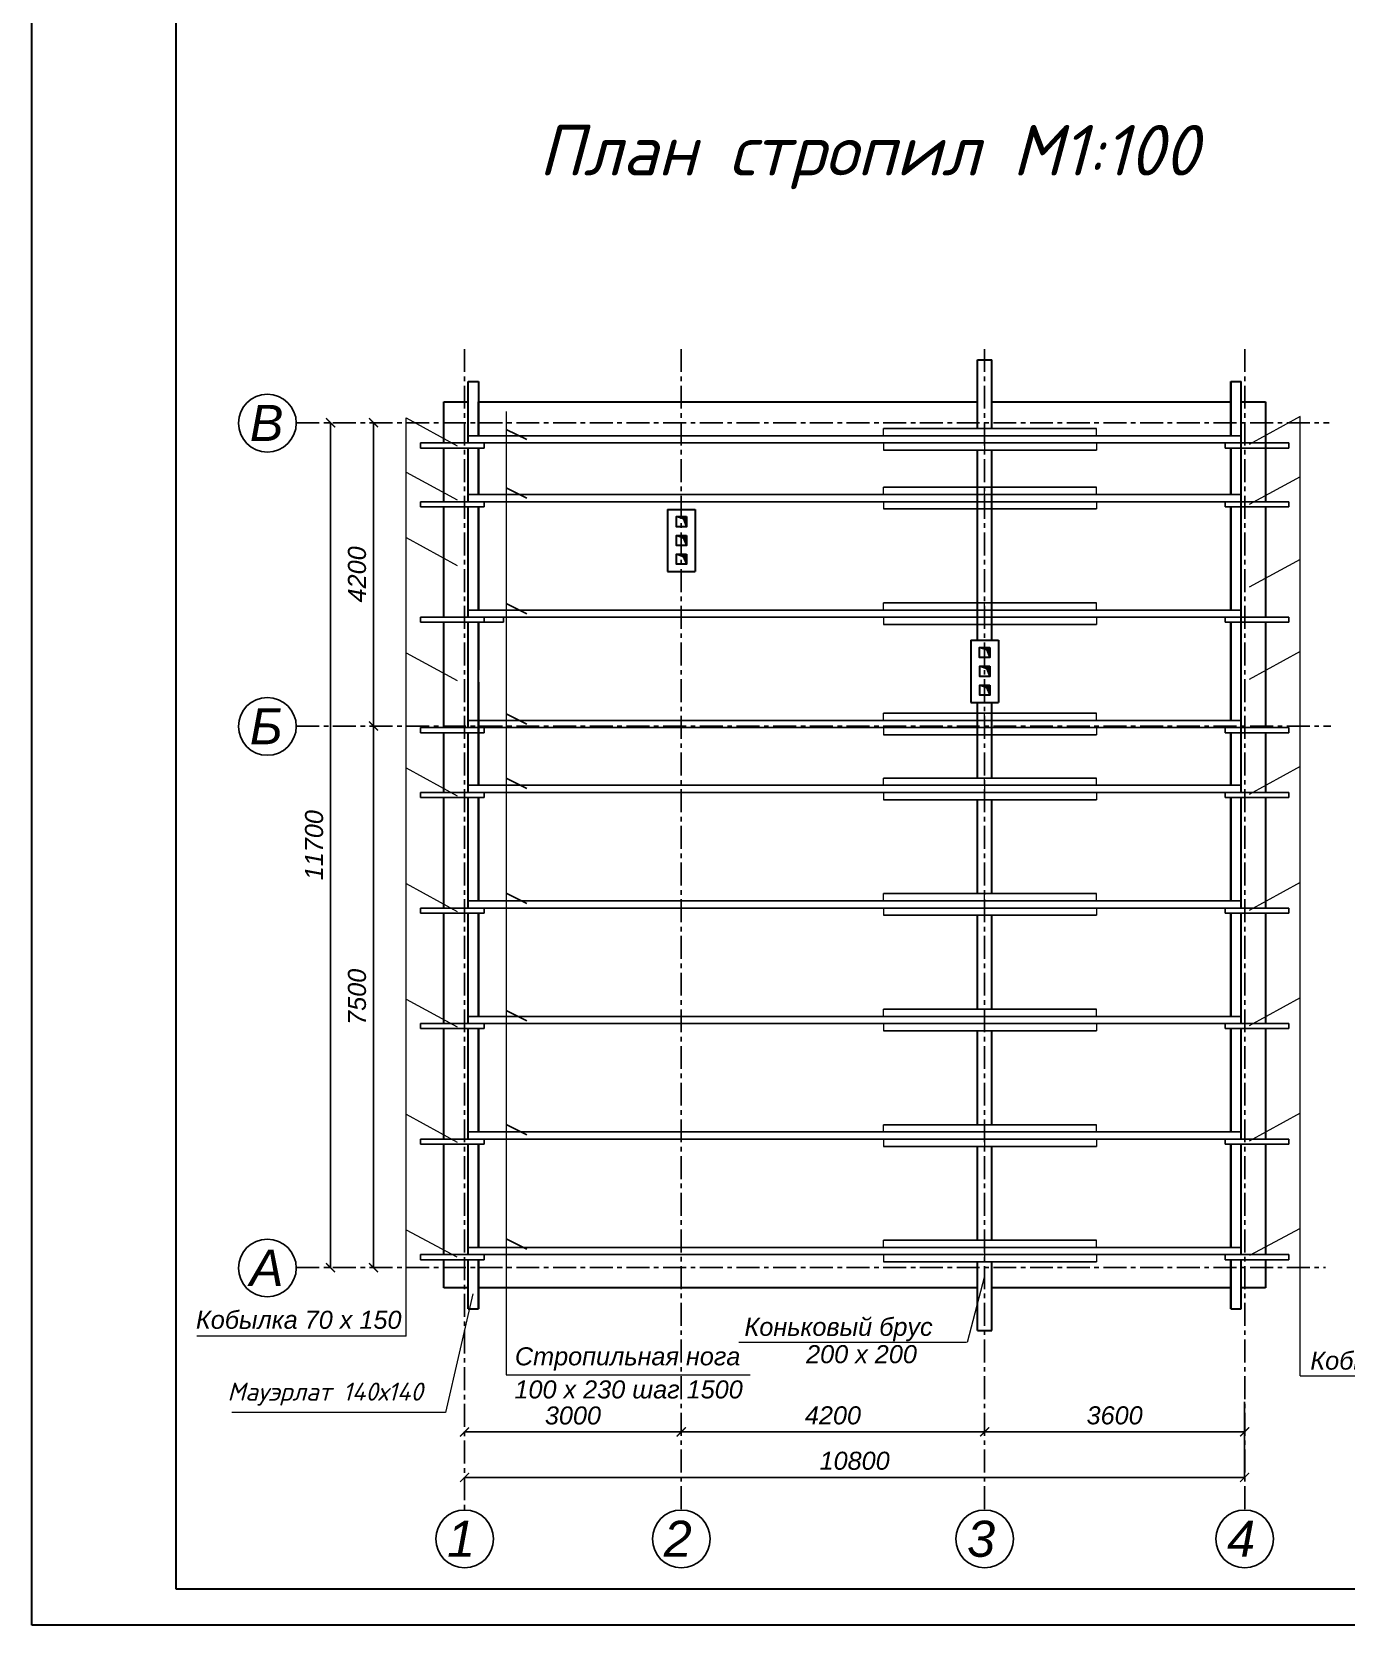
# Model space of a CAD drawing. Header units: millimetres. Extents: x 84778 to 227326, y -44398 to 146312.
# Drawn here: x 143226 to 161423, y -44398 to -22334 of the extents above; entities that cross this region are included whole.
import ezdxf

# ---------------------------------------------------------------- set-up
doc = ezdxf.new("R2010")
doc.units = ezdxf.units.MM
doc.header["$LTSCALE"] = 10
doc.linetypes.add('CENTER', pattern=[50.8, 31.75, -6.35, 6.35, -6.35])
for name, color, linetype in [('Осевая', 7, 'CENTER'), ('Размерная', 7, 'Continuous'), ('Текст', 7, 'Continuous')]:
    doc.layers.add(name, color=color, linetype=linetype)
for name, color, linetype, lineweight in [('Основная', 7, 'Continuous', 30), ('основной', 7, 'Continuous', 30), ('Тонкая', 7, 'Continuous', 25)]:
    doc.layers.add(name, color=color, linetype=linetype, lineweight=lineweight)
doc.styles.add('Isocpeur', font='isocpeui.ttf')
doc.styles.add('STIL 888', font='ARIALI.TTF')
doc.dimstyles.new('ISO-25$0', dxfattribs={"dimtxt": 250, "dimasz": 125, "dimexe": 1.25, "dimexo": 0.625, "dimgap": 100, "dimtad": 1, "dimdec": 0, "dimtxsty": 'STIL 888', "dimblk": 'ARCHTICK', "dimcen": 2.5, "dimadec": 0, "dimazin": 0, "dimtfac": 1, "dimtdec": 0, "dimtmove": 0, "dimatfit": 3, "dimfxl": 0, "dimarcsym": 0})

# ---------------------------------------------------------------- blocks, each defined once
blk = doc.blocks.new('_ArchTick')
at = {"color": 0, "linetype": 'ByBlock', "const_width": 0.15}
blk.add_lwpolyline([(-0.5, -0.5), (0.5, 0.5)], dxfattribs=at)
blk = doc.blocks.new('*D83')
at = {"layer": 'Defpoints', "color": 0, "linetype": 'Continuous', "ltscale": 1000}
for p in [(147957, -27747), (148020, -27747), (147957, -31947)]:
    blk.add_point(p, dxfattribs=at)
at = {"layer": 'Размерная', "color": 0, "linetype": 'Continuous', "lineweight": -2, "ltscale": 1000}
for p, q in [((148019, -27747), (147955, -27747)), ((147957, -31947), (147957, -27747)), ((147956, -31947), (147955, -31947))]:
    blk.add_line(p, q, dxfattribs=at)
at = {"layer": 'Размерная', "color": 0, "linetype": 'Continuous', "lineweight": -2, "ltscale": 1000, "xscale": 125, "yscale": 125, "zscale": 125}
for p, rotation in [((147957, -27747), 90), ((147957, -31947), 270)]:
    blk.add_blockref('_ArchTick', p, dxfattribs=dict(at, rotation=rotation))
at = {"layer": 'Размерная', "color": 0, "linetype": 'Continuous', "ltscale": 1000, "insert": (147729, -29847), "char_height": 250, "attachment_point": 5, "rotation": 90, "style": 'STIL 888'}
blk.add_mtext('4200', dxfattribs=at)
blk = doc.blocks.new('*D82')
at = {"layer": 'Defpoints', "color": 0, "linetype": 'Continuous', "ltscale": 1000}
for p in [(147957, -31947), (147957, -31947), (147957, -39447)]:
    blk.add_point(p, dxfattribs=at)
at = {"layer": 'Размерная', "color": 0, "linetype": 'Continuous', "lineweight": -2, "ltscale": 1000}
for p, q in [((147956, -31947), (147955, -31947)), ((147957, -39447), (147957, -31947)), ((147956, -39447), (147955, -39447))]:
    blk.add_line(p, q, dxfattribs=at)
at = {"layer": 'Размерная', "color": 0, "linetype": 'Continuous', "lineweight": -2, "ltscale": 1000, "xscale": 125, "yscale": 125, "zscale": 125}
for p, rotation in [((147957, -31947), 90), ((147957, -39447), 270)]:
    blk.add_blockref('_ArchTick', p, dxfattribs=dict(at, rotation=rotation))
at = {"layer": 'Размерная', "color": 0, "linetype": 'Continuous', "ltscale": 1000, "insert": (147729, -35697), "char_height": 250, "attachment_point": 5, "rotation": 90, "style": 'STIL 888'}
blk.add_mtext('7500', dxfattribs=at)
blk = doc.blocks.new('*D81')
at = {"layer": 'Defpoints', "color": 0, "linetype": 'Continuous', "ltscale": 1000}
for p in [(147318, -27747), (147362, -27747), (147318, -39447)]:
    blk.add_point(p, dxfattribs=at)
at = {"layer": 'Размерная', "color": 0, "linetype": 'Continuous', "lineweight": -2, "ltscale": 1000}
for p, q in [((147318, -27747), (147363, -27747)), ((147362, -39447), (147362, -27747)), ((147318, -39447), (147363, -39447))]:
    blk.add_line(p, q, dxfattribs=at)
at = {"layer": 'Размерная', "color": 0, "linetype": 'Continuous', "lineweight": -2, "ltscale": 1000, "xscale": 125, "yscale": 125, "zscale": 125}
for p, rotation in [((147362, -27747), 90), ((147362, -39447), 270)]:
    blk.add_blockref('_ArchTick', p, dxfattribs=dict(at, rotation=rotation))
at = {"layer": 'Размерная', "color": 0, "linetype": 'Continuous', "ltscale": 1000, "insert": (147135, -33597), "char_height": 250, "attachment_point": 5, "rotation": 90, "style": 'STIL 888'}
blk.add_mtext('11700', dxfattribs=at)
blk = doc.blocks.new('*D86')
at = {"layer": 'Defpoints', "color": 0, "linetype": 'Continuous', "ltscale": 1000}
for p in [(156418, -41722), (160018, -41722), (160018, -41722)]:
    blk.add_point(p, dxfattribs=at)
at = {"layer": 'Размерная', "color": 0, "linetype": 'Continuous', "lineweight": -2, "ltscale": 1000}
for p, q in [((156418, -41721), (156418, -41721)), ((156418, -41722), (160018, -41722)), ((160018, -41721), (160018, -41721))]:
    blk.add_line(p, q, dxfattribs=at)
at = {"layer": 'Размерная', "color": 0, "linetype": 'Continuous', "lineweight": -2, "ltscale": 1000, "xscale": 125, "yscale": 125, "zscale": 125, "rotation": 180}
blk.add_blockref('_ArchTick', (156418, -41722), dxfattribs=at)
at = {"layer": 'Размерная', "color": 0, "linetype": 'Continuous', "lineweight": -2, "ltscale": 1000, "xscale": 125, "yscale": 125, "zscale": 125}
blk.add_blockref('_ArchTick', (160018, -41722), dxfattribs=at)
at = {"layer": 'Размерная', "color": 0, "linetype": 'Continuous', "ltscale": 1000, "insert": (158218, -41494), "char_height": 250, "attachment_point": 5, "style": 'STIL 888'}
blk.add_mtext('3600', dxfattribs=at)
blk = doc.blocks.new('*D85')
at = {"layer": 'Defpoints', "color": 0, "linetype": 'Continuous', "ltscale": 1000}
for p in [(160018, -41303), (149218, -42351), (160018, -42351)]:
    blk.add_point(p, dxfattribs=at)
at = {"layer": 'Размерная', "color": 0, "linetype": 'Continuous', "lineweight": -2, "ltscale": 1000}
for p, q in [((160018, -41304), (160018, -42352)), ((149218, -42350), (149218, -42350)), ((149218, -42351), (160018, -42351))]:
    blk.add_line(p, q, dxfattribs=at)
at = {"layer": 'Размерная', "color": 0, "linetype": 'Continuous', "lineweight": -2, "ltscale": 1000, "xscale": 125, "yscale": 125, "zscale": 125, "rotation": 180}
blk.add_blockref('_ArchTick', (149218, -42351), dxfattribs=at)
at = {"layer": 'Размерная', "color": 0, "linetype": 'Continuous', "lineweight": -2, "ltscale": 1000, "xscale": 125, "yscale": 125, "zscale": 125}
blk.add_blockref('_ArchTick', (160018, -42351), dxfattribs=at)
at = {"layer": 'Размерная', "color": 0, "linetype": 'Continuous', "ltscale": 1000, "insert": (154618, -42123), "char_height": 250, "attachment_point": 5, "style": 'STIL 888'}
blk.add_mtext('10800', dxfattribs=at)
blk = doc.blocks.new('*D84')
at = {"layer": 'Defpoints', "color": 0, "linetype": 'Continuous', "ltscale": 1000}
for p in [(152218, -41722), (156418, -41722), (156418, -41722)]:
    blk.add_point(p, dxfattribs=at)
at = {"layer": 'Размерная', "color": 0, "linetype": 'Continuous', "lineweight": -2, "ltscale": 1000}
for p, q in [((152218, -41721), (152218, -41721)), ((152218, -41722), (156418, -41722)), ((156418, -41721), (156418, -41721))]:
    blk.add_line(p, q, dxfattribs=at)
at = {"layer": 'Размерная', "color": 0, "linetype": 'Continuous', "lineweight": -2, "ltscale": 1000, "xscale": 125, "yscale": 125, "zscale": 125, "rotation": 180}
blk.add_blockref('_ArchTick', (152218, -41722), dxfattribs=at)
at = {"layer": 'Размерная', "color": 0, "linetype": 'Continuous', "lineweight": -2, "ltscale": 1000, "xscale": 125, "yscale": 125, "zscale": 125}
blk.add_blockref('_ArchTick', (156418, -41722), dxfattribs=at)
at = {"layer": 'Размерная', "color": 0, "linetype": 'Continuous', "ltscale": 1000, "insert": (154318, -41494), "char_height": 250, "attachment_point": 5, "style": 'STIL 888'}
blk.add_mtext('4200', dxfattribs=at)
blk = doc.blocks.new('*D88')
at = {"layer": 'Defpoints', "color": 0, "linetype": 'ByBlock', "ltscale": 1000}
for p in [(149218, -41723), (149218, -41723), (152218, -41741)]:
    blk.add_point(p, dxfattribs=at)
at = {"layer": 'Размерная', "color": 0, "linetype": 'ByBlock', "lineweight": -2, "ltscale": 1000}
for p, q in [((149218, -41723), (149218, -41722)), ((152218, -41723), (149218, -41723)), ((152218, -41740), (152218, -41722))]:
    blk.add_line(p, q, dxfattribs=at)
at = {"layer": 'Размерная', "color": 0, "linetype": 'ByBlock', "lineweight": -2, "ltscale": 1000, "xscale": 125, "yscale": 125, "zscale": 125, "rotation": 180}
blk.add_blockref('_ArchTick', (149218, -41723), dxfattribs=at)
at = {"layer": 'Размерная', "color": 0, "linetype": 'ByBlock', "lineweight": -2, "ltscale": 1000, "xscale": 125, "yscale": 125, "zscale": 125}
blk.add_blockref('_ArchTick', (152218, -41723), dxfattribs=at)
at = {"layer": 'Размерная', "color": 0, "linetype": 'ByBlock', "ltscale": 1000, "insert": (150718, -41496), "char_height": 250, "attachment_point": 5, "style": 'STIL 888'}
blk.add_mtext('3000', dxfattribs=at)

msp = doc.modelspace()

# ---------------------------------------------------------------- hatches: boundary and pattern name
at = {"layer": 'Тонкая', "linetype": 'ByBlock', "ltscale": 1000}
h = msp.add_hatch(color=256, dxfattribs=at)
h.paths.add_polyline_path([(152218.4, -29047.2), (152149.7, -29047.2), (152218.4, -29069)])
h.paths.add_polyline_path([(152289.7, -29047.2), (152218.4, -29047.2), (152218.4, -29069), (152247.4, -29078.2), (152289.7, -29187.2)])
h = msp.add_hatch(color=256, dxfattribs=at)
h.paths.add_polyline_path([(152218.4, -29307.2), (152149.7, -29307.2), (152218.4, -29329)])
h.paths.add_polyline_path([(152289.7, -29307.2), (152218.4, -29307.2), (152218.4, -29329), (152247.4, -29338.2), (152289.7, -29447.2)])
h = msp.add_hatch(color=256, dxfattribs=at)
h.paths.add_polyline_path([(152218.4, -29567.1), (152149.7, -29567.1), (152218.4, -29589)])
h.paths.add_polyline_path([(152289.7, -29567.1), (152218.4, -29567.1), (152218.4, -29589), (152247.4, -29598.2), (152289.7, -29707.1)])
h = msp.add_hatch(color=256, dxfattribs=at)
h.paths.add_polyline_path([(156417.8, -30860), (156349, -30860), (156417.8, -30881.8)])
h.paths.add_polyline_path([(156489, -30860), (156417.8, -30860), (156417.8, -30881.8), (156446.8, -30891), (156489, -31000)])
h = msp.add_hatch(color=256, dxfattribs=at)
h.paths.add_polyline_path([(156417.8, -31120), (156349, -31120), (156417.8, -31141.8)])
h.paths.add_polyline_path([(156489, -31120), (156417.8, -31120), (156417.8, -31141.8), (156446.8, -31151), (156489, -31260)])
h = msp.add_hatch(color=256, dxfattribs=at)
h.paths.add_polyline_path([(156417.8, -31379.9), (156349, -31379.9), (156417.8, -31401.8)])
h.paths.add_polyline_path([(156489, -31379.9), (156417.8, -31379.9), (156417.8, -31401.8), (156446.8, -31411), (156489, -31519.9)])

# ---------------------------------------------------------------- linework, layer by layer
at = {"lineweight": 30}
for p, q in [((143226.4, -44397.5), (143226.4, 15002.5)), ((145226.4, -43897.5), (145226.4, 14502.5)), ((226826.4, -43897.5), (145226.4, -43897.5)), ((227326.4, -44397.5), (143226.4, -44397.5))]:
    msp.add_line(p, q, dxfattribs=at)
at = {"lineweight": 20}
for p, q in [((148407, -27678.1), (149114.1, -28064.7)), ((148407, -39721.3), (148407, -27680.4)), ((148407.2, -40396.5), (148407, -27680.4)), ((149794.9, -27589.4), (149794.9, -40930.1)), ((160785.6, -27661.2), (160078.5, -28047.8)), ((160785.6, -40944.5), (160785.6, -27663.5)), ((148407, -28429.9), (149114.1, -28816.5)), ((160785.6, -28494.4), (160078.5, -28881)), ((148407, -29338), (149114.1, -29724.5)), ((160785.6, -29639.5), (160078.5, -30026)), ((148407, -30931.1), (149114.1, -31317.7)), ((160785.6, -30914.2), (160078.5, -31300.7)), ((148407, -32525.4), (149114.1, -32911.9)), ((160785.6, -32508.5), (160078.5, -32895)), ((148407, -34129.4), (149114.1, -34516)), ((160785.6, -34112.5), (160078.5, -34499.1)), ((148407, -35727.4), (149114.1, -36114)), ((160785.6, -35710.5), (160078.5, -36097)), ((148407, -37323.9), (149114.1, -37710.5)), ((160785.6, -37307), (160078.5, -37693.6)), ((148407, -38921.9), (149108.2, -39298)), ((160785.6, -38905), (160084.4, -39281.1)), ((149331.9, -39810.5), (148953.2, -41451.7)), ((148407, -40396.5), (145510.3, -40397.4)), ((149794.9, -40930.1), (153169.7, -40930.1)), ((160785.6, -40944.5), (163826.3, -40944.5)), ((148953.2, -41451.7), (145994.1, -41451.7))]:
    msp.add_line(p, q, dxfattribs=at)
at = {"layer": 'Осевая'}
for points in [[(149218.4, -26726.2), (149218.4, -39267.2)], [(152218.4, -26726.2), (152218.4, -42803.9)], [(156418.4, -26726.2), (156418.4, -42803.9)], [(160018.4, -26726.2), (160018.4, -42803.9)], [(146887, -27747.2), (161187.8, -27747.2)], [(146887, -31947.2), (161212.5, -31947.2)], [(146887, -39447.2), (161138.6, -39447.2)], [(149218.4, -39302.2), (149218.4, -42803.9)]]:
    msp.add_lwpolyline(points, dxfattribs=at)
at = {"layer": 'Основная', "ltscale": 100}
for points in [[(152029, -28947.2), (152409, -28947.2)], [(152029, -28947.2), (152029, -29807.1)], [(152289.7, -29047.2), (152289.7, -29187.2), (152149.7, -29187.2), (152149.7, -29047.2), (152289.7, -29047.2)], [(152409, -28947.2), (152409, -29807.1)], [(152292.4, -29307.2), (152292.4, -29447.2), (152152.4, -29447.2), (152152.4, -29307.2), (152292.4, -29307.2)], [(152292.4, -29567.1), (152292.4, -29707.1), (152152.4, -29707.1), (152152.4, -29567.1), (152292.4, -29567.1)], [(156228.4, -30760), (156518.4, -30760)], [(156489, -30860), (156489, -31000), (156349, -31000), (156349, -30860), (156489, -30860)], [(156518.4, -30760), (156608.4, -30760)], [(156491.8, -31120), (156491.8, -31260), (156351.8, -31260), (156351.8, -31120), (156491.8, -31120)], [(156491.8, -31379.9), (156491.8, -31519.9), (156351.8, -31519.9), (156351.8, -31379.9), (156491.8, -31379.9)], [(156228.4, -31619.8), (156518.4, -31619.8)], [(156518.4, -31619.8), (156608.4, -31619.8)]]:
    msp.add_lwpolyline(points, dxfattribs=at)
at = {"layer": 'основной', "linetype": 'ByBlock', "ltscale": 1000}
for points in [[(156318.4, -26877.2), (156518.4, -26877.2)], [(156318.4, -27827.2), (156318.4, -26877.2)], [(156518.4, -27827.2), (156518.4, -26877.2)], [(149268.4, -27177.2), (149408.4, -27177.2)], [(149408.4, -27177.2), (149408.4, -27927.2)], [(159828.4, -27177.2), (159828.4, -27927.2)], [(159828.4, -27177.2), (159968.4, -27177.2)], [(149408.4, -28097.2), (149408.4, -28740.5)], [(156318.4, -28867.2), (156318.4, -28127.2)], [(156518.4, -28867.2), (156518.4, -28127.2)], [(159828.4, -28097.2), (159828.4, -28740.5)], [(156318.4, -29467.2), (156318.4, -28867.2)], [(156518.4, -29467.2), (156518.4, -28867.2)], [(149408.4, -28910.5), (149408.4, -29567.2)], [(159828.4, -28910.5), (159828.4, -29567.2)], [(156318.4, -30760), (156318.4, -29467.2)], [(156518.4, -30760), (156518.4, -29467.2)], [(149408.4, -29567.2), (149408.4, -30055.6)], [(159828.4, -29567.2), (159828.4, -30055.6)], [(149408.4, -30055.6), (149408.4, -30340.6)], [(159828.4, -30055.6), (159828.4, -30340.6)], [(149408.4, -30510.6), (149408.4, -31167.2)], [(159828.4, -30510.6), (159828.4, -31167.2)], [(159828.4, -31167.2), (159828.4, -31868.8)], [(149408.4, -31337.2), (149408.4, -32767.2)], [(156318.4, -32667.2), (156318.4, -31619.8)], [(156518.4, -32667.2), (156518.4, -31619.8)], [(159828.4, -32038.8), (159828.4, -32767.2)], [(149408.4, -32937.2), (149408.4, -34367.2)], [(156318.4, -34267.2), (156318.4, -32967.2)], [(156518.4, -34267.2), (156518.4, -32967.2)], [(159828.4, -32937.2), (159828.4, -34367.2)], [(149408.4, -34537.2), (149408.4, -35967.2)], [(156318.4, -35867.2), (156318.4, -34567.2)], [(156518.4, -35867.2), (156518.4, -34567.2)], [(159828.4, -34537.2), (159828.4, -35967.2)], [(149408.4, -36137.2), (149408.4, -37567.2)], [(156318.4, -37467.2), (156318.4, -36167.2)], [(156518.4, -37467.2), (156518.4, -36167.2)], [(159828.4, -36137.2), (159828.4, -37567.2)], [(149408.4, -37737.2), (149408.4, -39167.2)], [(156318.4, -39067.2), (156318.4, -37767.2)], [(156518.4, -39067.2), (156518.4, -37767.2)], [(159828.4, -37737.2), (159828.4, -39167.2)], [(149408.4, -39337.2), (149408.4, -40017.2)], [(156318.4, -40317.2), (156318.4, -39367.2)], [(156518.4, -40317.2), (156518.4, -39367.2)], [(159828.4, -39337.2), (159828.4, -40017.2)], [(149268.4, -40017.2), (149408.4, -40017.2)], [(159828.4, -40017.2), (159968.4, -40017.2)], [(156318.4, -40317.2), (156518.4, -40317.2)]]:
    msp.add_lwpolyline(points, dxfattribs=at)
at = {"layer": 'основной', "linetype": 'Continuous', "ltscale": 1000}
for points in [[(149268.4, -28027.2), (149268.4, -27177.2)], [(159828.4, -27927.2), (159828.4, -27177.2)], [(159968.4, -32867.2), (159968.4, -27177.2)], [(149408.4, -27927.2), (149408.4, -27457.2)], [(149268.4, -28840.5), (149268.4, -28097.2)], [(149408.4, -28740.5), (149408.4, -28097.2)], [(159828.4, -28740.5), (159828.4, -28097.2)], [(149268.4, -30440.6), (149268.4, -28910.5)], [(149408.4, -30340.6), (149408.4, -28910.5)], [(159828.4, -30340.6), (159828.4, -28910.5)], [(152029, -29807.1), (152409, -29807.1)], [(149268.4, -31968.8), (149268.4, -30510.6)], [(149408.4, -32767.2), (149408.4, -30510.6)], [(159828.4, -31868.8), (159828.4, -30510.6)], [(156228.4, -30760), (156228.4, -31367.2)], [(156608.4, -30760), (156608.4, -31367.2)], [(156228.4, -31367.2), (156228.4, -31619.8)], [(156608.4, -31367.2), (156608.4, -31619.8)], [(149268.4, -32867.2), (149268.4, -32038.8)], [(159828.4, -32767.2), (159828.4, -32038.8)], [(149268.4, -34467.2), (149268.4, -32937.2)], [(149408.4, -34367.2), (149408.4, -32937.2)], [(159828.4, -34367.2), (159828.4, -32937.2)], [(159968.4, -34467.2), (159968.4, -32937.2)], [(149268.4, -36067.2), (149268.4, -34537.2)], [(149408.4, -35967.2), (149408.4, -34537.2)], [(159828.4, -35967.2), (159828.4, -34537.2)], [(159968.4, -36067.2), (159968.4, -34537.2)], [(149268.4, -37667.2), (149268.4, -36137.2)], [(149408.4, -37567.2), (149408.4, -36137.2)], [(159828.4, -37567.2), (159828.4, -36137.2)], [(159968.4, -37667.2), (159968.4, -36137.2)], [(149268.4, -39267.2), (149268.4, -37737.2)], [(149408.4, -39167.2), (149408.4, -37737.2)], [(159828.4, -39167.2), (159828.4, -37737.2)], [(159968.4, -39267.2), (159968.4, -37737.2)], [(149268.4, -40017.2), (149268.4, -39337.2)], [(149408.4, -40017.2), (149408.4, -39337.2)], [(159828.4, -40017.2), (159828.4, -39337.2)], [(159968.4, -40017.2), (159968.4, -39337.2)]]:
    msp.add_lwpolyline(points, dxfattribs=at)
at = {"layer": 'основной', "linetype": 'Continuous', "lineweight": 30, "ltscale": 1000}
for points in [[(148928.4, -27457.2), (149268.4, -27457.2)], [(148928.4, -28027.2), (148928.4, -27457.2)], [(149408.4, -27457.2), (156318.4, -27457.2)], [(156518.4, -27457.2), (159828.4, -27457.2)], [(159968.4, -27457.2), (160308.4, -27457.2)], [(160308.4, -27457.2), (160308.4, -28840.5)], [(148928.4, -28840.5), (148928.4, -28097.2)], [(148928.4, -30440.6), (148928.4, -28910.5)], [(160308.4, -28910.5), (160308.4, -30440.6)], [(148928.4, -31968.8), (148928.4, -30510.6)], [(160308.4, -30510.6), (160308.4, -31968.8)], [(148928.4, -32867.2), (148928.4, -32038.8)], [(160308.4, -32038.8), (160308.4, -32867.2)], [(148928.4, -34467.2), (148928.4, -32937.2)], [(160308.4, -32937.2), (160308.4, -34467.2)], [(148928.4, -36067.2), (148928.4, -34537.2)], [(160308.4, -34537.2), (160308.4, -36067.2)], [(148928.4, -37667.2), (148928.4, -36137.2)], [(160308.4, -36137.2), (160308.4, -37667.2)], [(148928.4, -39267.2), (148928.4, -37737.2)], [(160308.4, -37737.2), (160308.4, -39267.2)], [(148928.4, -39727.2), (148928.4, -39337.2)], [(160308.4, -39337.2), (160308.4, -39727.2)], [(149268.4, -39726.4), (148928.4, -39727.2)], [(156318.4, -39727.2), (149408.4, -39727.2)], [(159828.4, -39727.2), (156518.4, -39727.2)], [(160308.4, -39727.2), (159968.4, -39727.2)]]:
    msp.add_lwpolyline(points, dxfattribs=at)
at = {"layer": 'Текст', "lineweight": 20}
for p, q in [((156418.4, -39565.7), (156177.6, -40485.6)), ((156168.1, -40485.6), (153014.4, -40485.6))]:
    msp.add_line(p, q, dxfattribs=at)
at = {"layer": 'Тонкая', "linetype": 'ByBlock', "ltscale": 1000}
for points in [[(149268.4, -27927.2), (159968.4, -27927.2)], [(149794.9, -27838.3), (150081.4, -27981.2)], [(155018.4, -27827.2), (157968.4, -27827.2)], [(148608.4, -28027.2), (148608.4, -28097.2)], [(148608.4, -28027.2), (149488.4, -28027.2)], [(148608.4, -28097.2), (149488.4, -28097.2)], [(149758.4, -28027.2), (149058.4, -28027.2)], [(149758.4, -28027.2), (149058.4, -28027.2)], [(149488.4, -28027.2), (149058.4, -28027.2)], [(149058.4, -28097.2), (149488.4, -28097.2)], [(149488.4, -28027.2), (149488.4, -28097.2)], [(149488.4, -28027.2), (149488.4, -28097.2)], [(149758.4, -28027.2), (159478.4, -28027.2)], [(155018.4, -28127.2), (157968.4, -28127.2)], [(159478.4, -28027.2), (160178.4, -28027.2)], [(159478.4, -28027.2), (160178.4, -28027.2)], [(159748.4, -28027.2), (160628.4, -28027.2)], [(159748.4, -28027.2), (159748.4, -28097.2)], [(159748.4, -28097.2), (160628.4, -28097.2)], [(160628.4, -28027.2), (160628.4, -28097.2)], [(149794.9, -28647.9), (150081.4, -28790.8)], [(155018.4, -28640.5), (157968.4, -28640.5)], [(148608.4, -28840.5), (148608.4, -28910.5)], [(148608.4, -28840.5), (149488.4, -28840.5)], [(149758.4, -28840.5), (149058.4, -28840.5)], [(149758.4, -28840.5), (149058.4, -28840.5)], [(149488.4, -28840.5), (149058.4, -28840.5)], [(149268.4, -28740.5), (159968.4, -28740.5)], [(149268.4, -28740.5), (159968.4, -28740.5)], [(149488.4, -28840.5), (149488.4, -28910.5)], [(149488.4, -28840.5), (149488.4, -28910.5)], [(149758.4, -28840.5), (159478.4, -28840.5)], [(149758.4, -28840.5), (159478.4, -28840.5)], [(159478.4, -28840.5), (160178.4, -28840.5)], [(159478.4, -28840.5), (160178.4, -28840.5)], [(159748.4, -28840.5), (160628.4, -28840.5)], [(159748.4, -28840.5), (159748.4, -28910.5)], [(160628.4, -28840.5), (160628.4, -28910.5)], [(148608.4, -28910.5), (149488.4, -28910.5)], [(149058.4, -28910.5), (149488.4, -28910.5)], [(155018.4, -28940.5), (157968.4, -28940.5)], [(159748.4, -28910.5), (160628.4, -28910.5)], [(148608.4, -30440.6), (148608.4, -30510.6)], [(148608.4, -30440.6), (149488.4, -30440.6)], [(149758.4, -30440.6), (149058.4, -30440.6)], [(149758.4, -30440.6), (149058.4, -30440.6)], [(149488.4, -30440.6), (149058.4, -30440.6)], [(149268.4, -30340.6), (159968.4, -30340.6)], [(149268.4, -30340.6), (159968.4, -30340.6)], [(149488.4, -30440.6), (149488.4, -30510.6)], [(149488.4, -30440.6), (149488.4, -30510.6)], [(149758.4, -30440.6), (149758.4, -30510.6)], [(149758.4, -30440.6), (159478.4, -30440.6)], [(149758.4, -30440.6), (159478.4, -30440.6)], [(149794.9, -30248), (150081.4, -30390.9)], [(155018.4, -30240.6), (157968.4, -30240.6)], [(159478.4, -30440.6), (160178.4, -30440.6)], [(159478.4, -30440.6), (160178.4, -30440.6)], [(159748.4, -30440.6), (160628.4, -30440.6)], [(159748.4, -30440.6), (159748.4, -30510.6)], [(160628.4, -30440.6), (160628.4, -30510.6)], [(148608.4, -30510.6), (149488.4, -30510.6)], [(149058.4, -30510.6), (149758.4, -30510.6)], [(149058.4, -30510.6), (149488.4, -30510.6)], [(155018.4, -30540.6), (157968.4, -30540.6)], [(159748.4, -30510.6), (160628.4, -30510.6)], [(155018.4, -31768.8), (157968.4, -31768.8)], [(148608.4, -31968.8), (148608.4, -32038.8)], [(148608.4, -31968.8), (149488.4, -31968.8)], [(149758.4, -31968.8), (149058.4, -31968.8)], [(149758.4, -31968.8), (149058.4, -31968.8)], [(149488.4, -31968.8), (149058.4, -31968.8)], [(149268.4, -31868.8), (159968.4, -31868.8)], [(149268.4, -31868.8), (159968.4, -31868.8)], [(149488.4, -31968.8), (149488.4, -32038.8)], [(149488.4, -31968.8), (149488.4, -32038.8)], [(149758.4, -31968.8), (159478.4, -31968.8)], [(149794.9, -31776.2), (150081.4, -31919.1)], [(159478.4, -31968.8), (160178.4, -31968.8)], [(159478.4, -31968.8), (160178.4, -31968.8)], [(159748.4, -31968.8), (160558.4, -31968.8)], [(159748.4, -31968.8), (159748.4, -32038.8)], [(159748.4, -31968.8), (160628.4, -31968.8)], [(159748.4, -31968.8), (159748.4, -32038.8)], [(160628.4, -31968.8), (160628.4, -32038.8)], [(148608.4, -32038.8), (149488.4, -32038.8)], [(149058.4, -32038.8), (149488.4, -32038.8)], [(155018.4, -32068.8), (157968.4, -32068.8)], [(159748.4, -32038.8), (160558.4, -32038.8)], [(159748.4, -32038.8), (160628.4, -32038.8)], [(148608.4, -32867.2), (148608.4, -32937.2)], [(148608.4, -32867.2), (149488.4, -32867.2)], [(149758.4, -32867.2), (149058.4, -32867.2)], [(149758.4, -32867.2), (149058.4, -32867.2)], [(149488.4, -32867.2), (149058.4, -32867.2)], [(149268.4, -32767.2), (159968.4, -32767.2)], [(149268.4, -32767.2), (159968.4, -32767.2)], [(149488.4, -32867.2), (149488.4, -32937.2)], [(149488.4, -32867.2), (149488.4, -32937.2)], [(149758.4, -32867.2), (159478.4, -32867.2)], [(149758.4, -32867.2), (159478.4, -32867.2)], [(149794.9, -32669.7), (150081.4, -32812.6)], [(155018.4, -32667.2), (157968.4, -32667.2)], [(159478.4, -32867.2), (160178.4, -32867.2)], [(159478.4, -32867.2), (160178.4, -32867.2)], [(159748.4, -32867.2), (160628.4, -32867.2)], [(159748.4, -32867.2), (159748.4, -32937.2)], [(160628.4, -32867.2), (160628.4, -32937.2)], [(148608.4, -32937.2), (149488.4, -32937.2)], [(149058.4, -32937.2), (149488.4, -32937.2)], [(155018.4, -32967.2), (157968.4, -32967.2)], [(159748.4, -32937.2), (160628.4, -32937.2)], [(149268.4, -34367.2), (159968.4, -34367.2)], [(149268.4, -34367.2), (159968.4, -34367.2)], [(149794.9, -34259.8), (150081.4, -34402.7)], [(155018.4, -34267.2), (157968.4, -34267.2)], [(148608.4, -34467.2), (148608.4, -34537.2)], [(148608.4, -34467.2), (149488.4, -34467.2)], [(148608.4, -34537.2), (149488.4, -34537.2)], [(149758.4, -34467.2), (149058.4, -34467.2)], [(149758.4, -34467.2), (149058.4, -34467.2)], [(149488.4, -34467.2), (149058.4, -34467.2)], [(149058.4, -34537.2), (149488.4, -34537.2)], [(149488.4, -34467.2), (149488.4, -34537.2)], [(149488.4, -34467.2), (149488.4, -34537.2)], [(149758.4, -34467.2), (159478.4, -34467.2)], [(149758.4, -34467.2), (159478.4, -34467.2)], [(155018.4, -34567.2), (157968.4, -34567.2)], [(159478.4, -34467.2), (160178.4, -34467.2)], [(159478.4, -34467.2), (160178.4, -34467.2)], [(159748.4, -34467.2), (160628.4, -34467.2)], [(159748.4, -34467.2), (159748.4, -34537.2)], [(159748.4, -34537.2), (160628.4, -34537.2)], [(160628.4, -34467.2), (160628.4, -34537.2)], [(149794.9, -35885.3), (150081.4, -36028.3)], [(155018.4, -35867.2), (157968.4, -35867.2)], [(148608.4, -36067.2), (148608.4, -36137.2)], [(148608.4, -36067.2), (149488.4, -36067.2)], [(148608.4, -36137.2), (149488.4, -36137.2)], [(149758.4, -36067.2), (149058.4, -36067.2)], [(149758.4, -36067.2), (149058.4, -36067.2)], [(149488.4, -36067.2), (149058.4, -36067.2)], [(149058.4, -36137.2), (149488.4, -36137.2)], [(149268.4, -35967.2), (159968.4, -35967.2)], [(149268.4, -35967.2), (159968.4, -35967.2)], [(149488.4, -36067.2), (149488.4, -36137.2)], [(149488.4, -36067.2), (149488.4, -36137.2)], [(149758.4, -36067.2), (159478.4, -36067.2)], [(149758.4, -36067.2), (159478.4, -36067.2)], [(155018.4, -36167.2), (157968.4, -36167.2)], [(159478.4, -36067.2), (160178.4, -36067.2)], [(159478.4, -36067.2), (160178.4, -36067.2)], [(159748.4, -36067.2), (160628.4, -36067.2)], [(159748.4, -36067.2), (159748.4, -36137.2)], [(159748.4, -36137.2), (160628.4, -36137.2)], [(160628.4, -36067.2), (160628.4, -36137.2)], [(149794.9, -37464.4), (150081.4, -37607.3)], [(155018.4, -37467.2), (157968.4, -37467.2)], [(148608.4, -37667.2), (148608.4, -37737.2)], [(148608.4, -37667.2), (149488.4, -37667.2)], [(149758.4, -37667.2), (149058.4, -37667.2)], [(149758.4, -37667.2), (149058.4, -37667.2)], [(149488.4, -37667.2), (149058.4, -37667.2)], [(149268.4, -37567.2), (159968.4, -37567.2)], [(149268.4, -37567.2), (159968.4, -37567.2)], [(149488.4, -37667.2), (149488.4, -37737.2)], [(149488.4, -37667.2), (149488.4, -37737.2)], [(149758.4, -37667.2), (159478.4, -37667.2)], [(149758.4, -37667.2), (159478.4, -37667.2)], [(159478.4, -37667.2), (160178.4, -37667.2)], [(159478.4, -37667.2), (160178.4, -37667.2)], [(159748.4, -37667.2), (160628.4, -37667.2)], [(159748.4, -37667.2), (159748.4, -37737.2)], [(160628.4, -37667.2), (160628.4, -37737.2)], [(148608.4, -37737.2), (149488.4, -37737.2)], [(149058.4, -37737.2), (149488.4, -37737.2)], [(155018.4, -37767.2), (157968.4, -37767.2)], [(159748.4, -37737.2), (160628.4, -37737.2)], [(149794.9, -39047.6), (150081.4, -39190.5)], [(148608.4, -39267.2), (149488.4, -39267.2)], [(148608.4, -39267.2), (148608.4, -39337.2)], [(149488.4, -39267.2), (149058.4, -39267.2)], [(149268.4, -39167.2), (159968.4, -39167.2)], [(149488.4, -39267.2), (159748.4, -39267.2)], [(149488.4, -39267.2), (149488.4, -39337.2)], [(149488.4, -39267.2), (149488.4, -39337.2)], [(155018.4, -39067.2), (157968.4, -39067.2)], [(159748.4, -39267.2), (159748.4, -39337.2)], [(159748.4, -39267.2), (160628.4, -39267.2)], [(159968.4, -39167.2), (159968.4, -39267.2)], [(160628.4, -39267.2), (160628.4, -39337.2)], [(148608.4, -39337.2), (149488.4, -39337.2)], [(149058.4, -39337.2), (149488.4, -39337.2)], [(155018.4, -39367.2), (157968.4, -39367.2)], [(159748.4, -39337.2), (160628.4, -39337.2)]]:
    msp.add_lwpolyline(points, dxfattribs=at)
at = {"layer": 'Тонкая', "linetype": 'Continuous', "lineweight": 0, "ltscale": 1000}
for points in [[(149268.4, -27927.2), (149268.4, -28027.2)], [(155018.4, -27927.2), (155018.4, -27827.2)], [(156418.4, -27927.2), (156418.4, -27827.2)], [(156418.4, -27927.2), (156418.4, -28027.2)], [(156418.4, -27927.2), (156418.4, -28027.2)], [(157968.4, -27927.2), (157968.4, -27827.2)], [(159968.4, -27927.2), (159968.4, -28027.2)], [(155018.4, -28027.2), (155018.4, -28127.2)], [(156418.4, -28027.2), (156418.4, -28127.2)], [(157968.4, -28027.2), (157968.4, -28127.2)], [(155018.4, -28740.5), (155018.4, -28640.5)], [(156418.4, -28740.5), (156418.4, -28640.5)], [(157968.4, -28740.5), (157968.4, -28640.5)], [(149268.4, -28740.5), (149268.4, -28840.5)], [(155018.4, -28840.5), (155018.4, -28940.5)], [(156418.4, -28740.5), (156418.4, -28840.5)], [(156418.4, -28740.5), (156418.4, -28840.5)], [(156418.4, -28840.5), (156418.4, -28940.5)], [(157968.4, -28840.5), (157968.4, -28940.5)], [(159968.4, -28740.5), (159968.4, -28840.5)], [(149268.4, -30340.6), (149268.4, -30440.6)], [(155018.4, -30340.6), (155018.4, -30240.6)], [(155018.4, -30440.6), (155018.4, -30540.6)], [(156418.4, -30340.6), (156418.4, -30240.6)], [(156418.4, -30340.6), (156418.4, -30440.6)], [(156418.4, -30340.6), (156418.4, -30440.6)], [(156418.4, -30440.6), (156418.4, -30540.6)], [(157968.4, -30340.6), (157968.4, -30240.6)], [(157968.4, -30440.6), (157968.4, -30540.6)], [(159968.4, -30340.6), (159968.4, -30440.6)], [(155018.4, -31868.8), (155018.4, -31768.8)], [(156418.4, -31868.8), (156418.4, -31768.8)], [(157968.4, -31868.8), (157968.4, -31768.8)], [(149268.4, -31868.8), (149268.4, -31968.8)], [(155018.4, -31968.8), (155018.4, -32068.8)], [(156418.4, -31868.8), (156418.4, -31968.8)], [(156418.4, -31868.8), (156418.4, -31968.8)], [(156418.4, -31968.8), (156418.4, -32068.8)], [(157968.4, -31968.8), (157968.4, -32068.8)], [(159968.4, -31868.8), (159968.4, -31968.8)], [(149268.4, -32767.2), (149268.4, -32867.2)], [(155018.4, -32767.2), (155018.4, -32667.2)], [(155018.4, -32867.2), (155018.4, -32967.2)], [(156418.4, -32767.2), (156418.4, -32667.2)], [(156418.4, -32767.2), (156418.4, -32867.2)], [(156418.4, -32767.2), (156418.4, -32867.2)], [(156418.4, -32867.2), (156418.4, -32967.2)], [(157968.4, -32767.2), (157968.4, -32667.2)], [(157968.4, -32867.2), (157968.4, -32967.2)], [(159968.4, -32767.2), (159968.4, -32867.2)], [(149268.4, -34367.2), (149268.4, -34467.2)], [(155018.4, -34367.2), (155018.4, -34267.2)], [(156418.4, -34367.2), (156418.4, -34267.2)], [(156418.4, -34367.2), (156418.4, -34467.2)], [(156418.4, -34367.2), (156418.4, -34467.2)], [(157968.4, -34367.2), (157968.4, -34267.2)], [(159968.4, -34367.2), (159968.4, -34467.2)], [(155018.4, -34467.2), (155018.4, -34567.2)], [(156418.4, -34467.2), (156418.4, -34567.2)], [(157968.4, -34467.2), (157968.4, -34567.2)], [(155018.4, -35967.2), (155018.4, -35867.2)], [(156418.4, -35967.2), (156418.4, -35867.2)], [(157968.4, -35967.2), (157968.4, -35867.2)], [(149268.4, -35967.2), (149268.4, -36067.2)], [(155018.4, -36067.2), (155018.4, -36167.2)], [(156418.4, -35967.2), (156418.4, -36067.2)], [(156418.4, -35967.2), (156418.4, -36067.2)], [(156418.4, -36067.2), (156418.4, -36167.2)], [(157968.4, -36067.2), (157968.4, -36167.2)], [(159968.4, -35967.2), (159968.4, -36067.2)], [(155018.4, -37567.2), (155018.4, -37467.2)], [(156418.4, -37567.2), (156418.4, -37467.2)], [(157968.4, -37567.2), (157968.4, -37467.2)], [(149268.4, -37567.2), (149268.4, -37667.2)], [(155018.4, -37667.2), (155018.4, -37767.2)], [(156418.4, -37567.2), (156418.4, -37667.2)], [(156418.4, -37567.2), (156418.4, -37667.2)], [(156418.4, -37667.2), (156418.4, -37767.2)], [(157968.4, -37667.2), (157968.4, -37767.2)], [(159968.4, -37567.2), (159968.4, -37667.2)], [(149268.4, -39167.2), (149268.4, -39267.2)], [(155018.4, -39167.2), (155018.4, -39067.2)], [(155018.4, -39267.2), (155018.4, -39367.2)], [(156418.4, -39167.2), (156418.4, -39067.2)], [(156418.4, -39167.2), (156418.4, -39267.2)], [(156418.4, -39267.2), (156418.4, -39367.2)], [(157968.4, -39167.2), (157968.4, -39067.2)], [(157968.4, -39267.2), (157968.4, -39367.2)]]:
    msp.add_lwpolyline(points, dxfattribs=at)
at = {"layer": 'Тонкая', "ltscale": 100}
for points in [[(152149.7, -29047.2), (152247.4, -29078.2), (152289.7, -29187.2)], [(152152.4, -29307.2), (152249.9, -29343.3), (152292.4, -29447.2)], [(152152.4, -29567.1), (152249.9, -29603.3), (152292.4, -29707.1)], [(156349, -30860), (156446.8, -30891), (156489, -31000)], [(156351.8, -31120), (156449.2, -31156.1), (156491.8, -31260)], [(156351.8, -31379.9), (156449.2, -31416.1), (156491.8, -31519.9)]]:
    msp.add_lwpolyline(points, dxfattribs=at)
at = {"layer": 'Тонкая', "ltscale": 50}
for centre in [(146487.1, -27752.2), (146487.1, -31952.2), (146487.1, -39452.2), (149218.4, -43203.9), (152218.4, -43203.9), (156418.4, -43203.9), (160018.4, -43203.9)]:
    msp.add_circle(centre, 400, dxfattribs=at)

# ---------------------------------------------------------------- texts
at = {"lineweight": 20, "insert": (150242, -23623), "char_height": 700, "width": 9830.75, "attachment_point": 1, "style": 'Isocpeur'}
msp.add_mtext('{\\fISOCPEUR|b0|i1|c204|p34;План стропил М1:100 }', dxfattribs=at)
at = {"layer": 'Текст', "ltscale": 50, "style": 'STIL 888'}
for s, p in [('В', (146243.7, -27999.6)), ('Б', (146243.7, -32199.6)), ('А', (146243.7, -39699.6)), ('1', (148975.1, -43451.3)), ('2', (151975.1, -43451.3)), ('3', (156175.1, -43451.3)), ('4', (159775.1, -43451.3))]:
    msp.add_text(s, height=500, dxfattribs=at).set_placement(p)
at = {"layer": 'Текст', "lineweight": 20, "insert": (145933.6, -41039), "char_height": 250, "width": 3419.55, "attachment_point": 1, "style": 'Isocpeur'}
msp.add_mtext('{\\fISOCPEUR|b0|i1|c204|p34;Мауэрлат 140х140}', dxfattribs=at)
at = {"layer": 'Тонкая', "linetype": 'Continuous', "lineweight": 0, "ltscale": 1000, "style": 'STIL 888'}
for s, p in [('Кобылка 70 х 150', (145497.5, -40294.1)), ('Коньковый брус', (153092.8, -40391.4)), ('Стропильная нога', (149914.2, -40799.8)), ('200 х 200', (153946.4, -40770.2)), ('Кобылка 70 х 150', (160927.1, -40859.7)), ('100 х 230 шаг 1500', (149907.9, -41258.6))]:
    msp.add_text(s, height=250, dxfattribs=at).set_placement(p)

# ---------------------------------------------------------------- dimensions: what is measured, and where the dimension line sits
at = {"layer": 'Размерная', "linetype": 'Continuous', "ltscale": 50}
for base, p1, p2, picture, middle in [((147362.2, -27747.2), (147317.6, -39447.2), (147317.6, -27747.2), '*D81', (147134.5, -33597.2)), ((147956.6, -31947.2), (147956.6, -39447.2), (147956.6, -31947.2), '*D82', (147729, -35697.2))]:
    dim = msp.add_linear_dim(base=base, p1=p1, p2=p2, angle=90, dimstyle='ISO-25$0', dxfattribs=at)
    dim.commit()
    dim.dimension.update_dxf_attribs({"geometry": picture, "text_midpoint": middle})
dim = msp.add_linear_dim(base=(147956.6, -27747.2), p1=(147956.6, -31947.2), p2=(148019.9, -27747.2), angle=90, dimstyle='ISO-25$0', override={"dimtmove": 1}, dxfattribs=at)
dim.commit()
dim.dimension.update_dxf_attribs({"geometry": '*D83', "text_midpoint": (147729, -29847.2)})
dim = msp.add_linear_dim(base=(160018.4, -42350.8), p1=(149218.4, -42350.8), p2=(160018.4, -41302.9), dimstyle='ISO-25$0', dxfattribs=at)
dim.commit()
dim.dimension.update_dxf_attribs({"geometry": '*D85', "text_midpoint": (154618.4, -42123.1)})
at = {"layer": 'Размерная', "linetype": 'ByBlock', "ltscale": 1000}
dim = msp.add_linear_dim(base=(149218.4, -41723.4), p1=(152218.4, -41740.6), p2=(149218.4, -41723.4), dimstyle='ISO-25$0', dxfattribs=at)
dim.commit()
dim.dimension.update_dxf_attribs({"geometry": '*D88', "text_midpoint": (150718.4, -41495.7)})
at = {"layer": 'Размерная', "linetype": 'Continuous', "ltscale": 50}
for base, p1, p2, picture, middle in [((156418.4, -41722.1), (152218.4, -41722.1), (156418.4, -41722.1), '*D84', (154318.4, -41494.5)), ((160018.4, -41722.1), (156418.4, -41722.1), (160018.4, -41722.1), '*D86', (158218.4, -41494.5))]:
    dim = msp.add_linear_dim(base=base, p1=p1, p2=p2, dimstyle='ISO-25$0', override={"dimtmove": 1}, dxfattribs=at)
    dim.commit()
    dim.dimension.update_dxf_attribs({"geometry": picture, "text_midpoint": middle})

doc.saveas('drawing.dxf')
